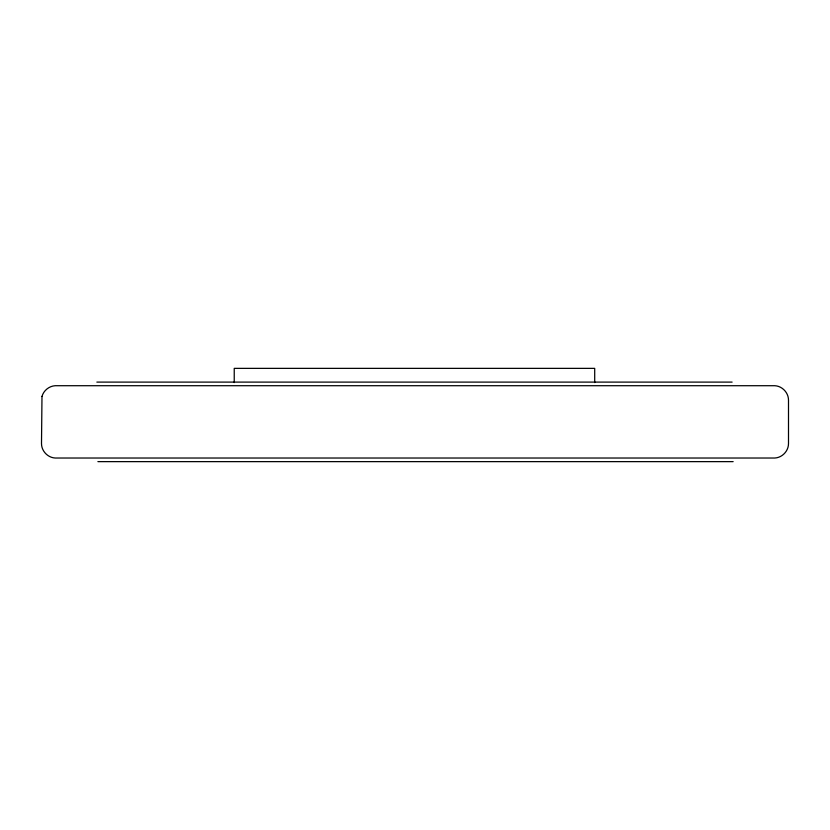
<?xml version="1.0" encoding="UTF-8"?>
<svg xmlns="http://www.w3.org/2000/svg" width="830" height="830" viewBox="0 0 830 830"><rect width="100%" height="100%" fill="white"/><g stroke="black" fill="none" stroke-linecap="round" stroke-linejoin="round"><path stroke-width="1.25" d="M96.851 382.101L732.112 382.101M97.888 461.636L733.149 461.636M594.705 382.578L594.705 368.364L234.236 368.364L234.236 382.578M41.988 396.439L41.5 443.562C41.469 451.022 47.735 457.631 55.174 458.025L774.826 458.025C782.265 457.631 788.531 451.022 788.5 443.562L788.5 400.174C788.531 392.714 782.265 386.106 774.826 385.711L55.174 385.711C49.074 386.106 43.617 390.536 41.988 396.439"/></g></svg>
